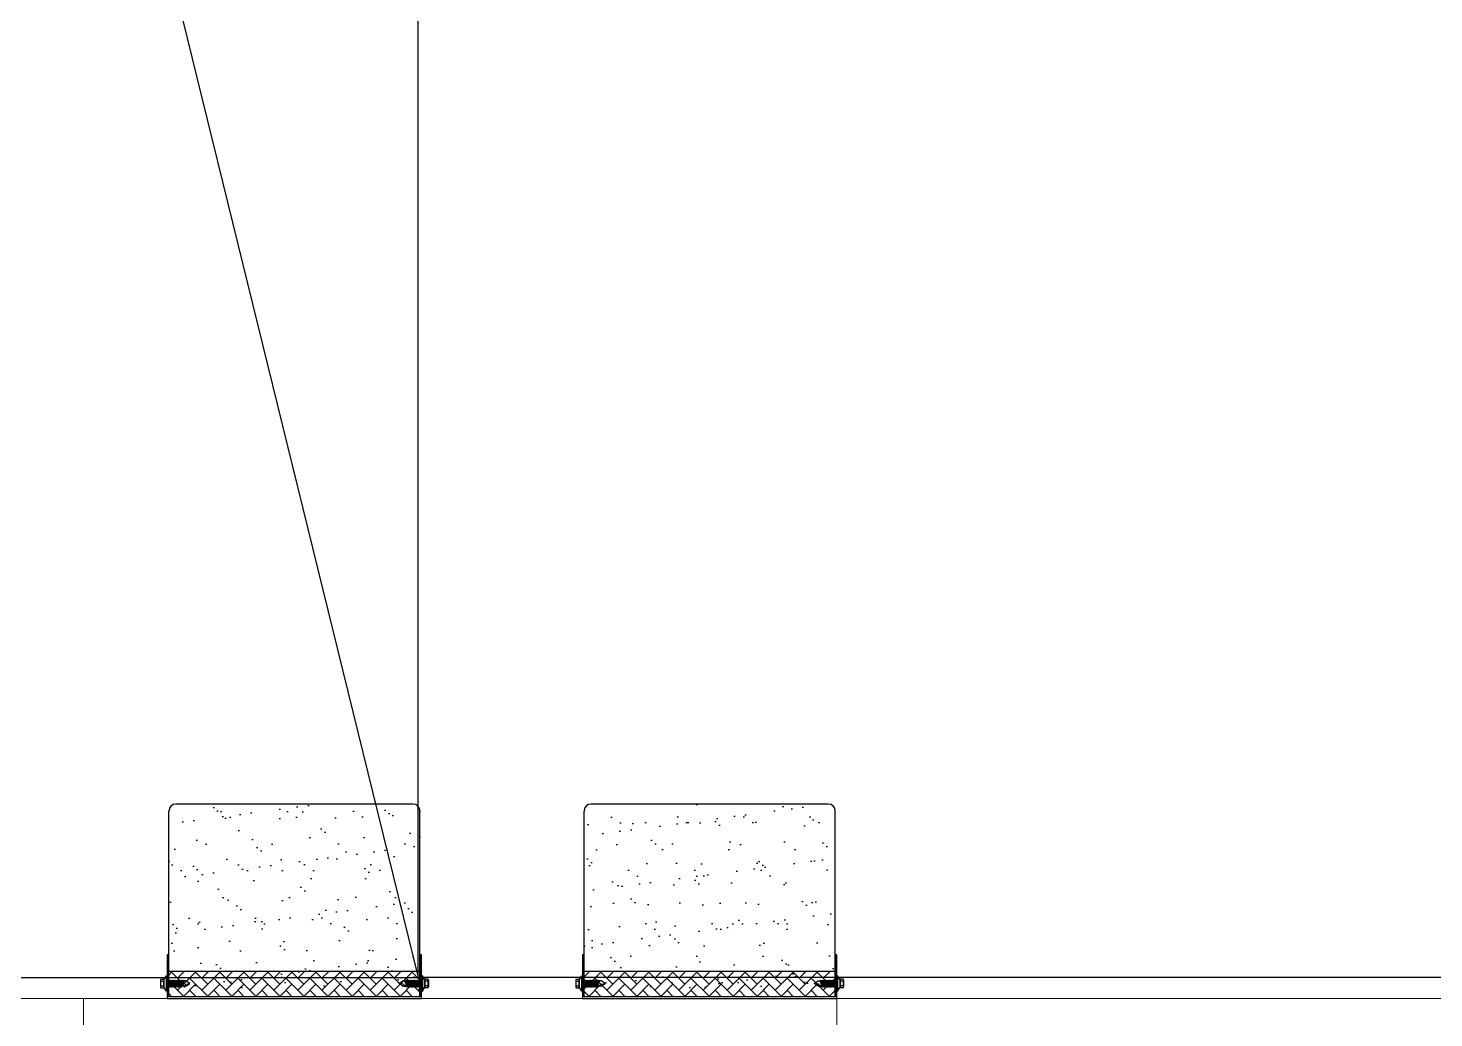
# Model space of a CAD drawing. Header units: millimetres. Extents: x 8456 to 190005487, y 619 to 455456909.
# Drawn here: x 209312.2 to 209570.8, y 158477.2 to 158659.2 of the extents above; entities that cross this region are included whole.
import ezdxf

# ---------------------------------------------------------------- set-up
doc = ezdxf.new("R2010")
doc.units = ezdxf.units.MM
doc.header["$LTSCALE"] = 400
doc.header["$MEASUREMENT"] = 0
doc.layers.get('0').update_dxf_attribs({"linetype": 'CONTINUOUS'})
doc.layers.add('A-PK', color=6, linetype='CONTINUOUS')
doc.layers.add('지하2층평면도$0$0-PATT', color=252, linetype='CONTINUOUS')
doc.layers.add('지하2층평면도$0$0-LIN3', color=8, linetype='CONTINUOUS', lineweight=18)
doc.layers.add('지하2층평면도$0$0PANL', color=6, linetype='CONTINUOUS', lineweight=20)

# ---------------------------------------------------------------- blocks, each defined once
blk = doc.blocks.new('A$C2DB436D3')
at = {"layer": '지하2층평면도$0$0-PATT', "ltscale": 0.002}
h = blk.add_hatch(dxfattribs=at)
h.set_pattern_fill('AR-SAND', color=8, scale=0.22, angle=180, style=0)
h.set_pattern_definition([(217.5, (4727196.368, -11189004.172), (0.352006885, -10.767091221), [0, -8.49376, 0, -9.4996, 0, -9.0805]), (187.5, (4727196.368, -11189004.172), (-9.889512229, -15.770152213), [0, -4.58216, 0, -7.65556, 0, -2.9337]), (147.5, (4727203.241, -11189004.172), (-17.401832145, -0.031618063), [0, -2.794, 0, -10.0584, 0, -13.1318]), (137.5, (4727203.241, -11189004.172), (-16.798241954, -4.904445112), [0, -1.397, 0, -6.59384, 0, -7.5438])])
h.paths.add_polyline_path([(25434.15, 21109.09, -0.414214), (25435.98, 21107.26), (25435.98, 21060.69), (25369.98, 21060.69), (25369.98, 21107.26, -0.414214), (25371.81, 21109.09)])
h = blk.add_hatch(dxfattribs=at)
h.set_pattern_fill('AR-SAND', color=8, scale=0.22, angle=180, style=0)
h.set_pattern_definition([(217.5, (4728099.395, -11189004.172), (0.352006885, -10.767091221), [0, -8.49376, 0, -9.4996, 0, -9.0805]), (187.5, (4728099.395, -11189004.172), (-9.889512229, -15.770152213), [0, -4.58216, 0, -7.65556, 0, -2.9337]), (147.5, (4728106.268, -11189004.172), (-17.401832145, -0.031618063), [0, -2.794, 0, -10.0584, 0, -13.1318]), (137.5, (4728106.268, -11189004.172), (-16.798241954, -4.904445112), [0, -1.397, 0, -6.59384, 0, -7.5438])])
h.paths.add_polyline_path([(25543.27, 21109.09, -0.414214), (25545.1, 21107.26), (25545.1, 21060.69), (25479.1, 21060.69), (25479.1, 21107.26, -0.414214), (25480.93, 21109.09)])
h = blk.add_hatch(dxfattribs=at)
h.set_pattern_fill('AR-HBONE', color=8, scale=0.022, angle=180, style=0)
h.set_pattern_definition([(225, (4726990.966, -11188972.3098), (-4e-15, -3.1610501546), [6.7056, -2.2352]), (315, (4726989.3855, -11188973.8903), (-4e-15, -3.1610501546), [6.7056, -2.2352])])
h.paths.add_polyline_path([(25435.98, 21065.09), (25369.98, 21065.09), (25369.98, 21058.49), (25435.98, 21058.49)])
h = blk.add_hatch(dxfattribs=at)
h.set_pattern_fill('AR-HBONE', color=8, scale=0.022, angle=180, style=0)
h.set_pattern_definition([(225, (4727893.9927, -11188972.3098), (-4e-15, -3.1610501546), [6.7056, -2.2352]), (315, (4727892.4122, -11188973.8903), (-4e-15, -3.1610501546), [6.7056, -2.2352])])
h.paths.add_polyline_path([(25545.1, 21065.09), (25479.1, 21065.09), (25479.1, 21058.49), (25545.1, 21058.49)])
at = {"layer": 'A-PK', "color": 8}
for p, q in [((24731.54, 23923.55, 2515.73), (25435.54, 21063.55, 2515.73)), ((25435.54, 21063.55, 2515.73), (25435.54, 23923.55, 2515.73)), ((25435.54, 21063.55, 2515.73), (25435.54, 22823.55, 2515.73)), ((24731.54, 21063.55, 2515.73), (25435.54, 21063.55, 2515.73)), ((26139.54, 21063.55, 2515.73), (25435.54, 21063.55, 2515.73))]:
    blk.add_line(p, q, dxfattribs=at)
at = {"layer": '지하2층평면도$0$0-LIN3', "color": 8}
for p, q in [((24819.54, 21058.05, 2515.73), (25347.54, 21058.05, 2515.73)), ((25545.54, 21058.05, 2515.73), (26073.54, 21058.05, 2515.73))]:
    blk.add_line(p, q, dxfattribs=at)
at = {"layer": '지하2층평면도$0$0-PATT', "color": 8}
for p, q in [((25369.98, 21058.49, 2515.73), (25369.98, 21107.26, 2515.73)), ((25434.15, 21109.09, 2515.73), (25371.81, 21109.09, 2515.73)), ((25435.98, 21058.49, 2515.73), (25435.98, 21107.26, 2515.73)), ((25479.1, 21058.49, 2515.73), (25479.1, 21107.26, 2515.73)), ((25543.27, 21109.09, 2515.73), (25480.93, 21109.09, 2515.73)), ((25545.1, 21058.49, 2515.73), (25545.1, 21107.26, 2515.73)), ((25367.78, 21062.84, 2515.73), (25367.78, 21061.05, 2515.73)), ((25367.89, 21063.1, 2515.73), (25368.7, 21063.1, 2515.73)), ((25367.89, 21062.54, 2515.73), (25368.7, 21062.54, 2515.73)), ((25368.7, 21063.1, 2515.73), (25368.7, 21060.79, 2515.73)), ((25370.07, 21062.86, 2515.73), (25369.54, 21061.56, 2515.73)), ((25369.89, 21062.64, 2515.73), (25369.54, 21062.64, 2515.73)), ((25370.47, 21062.86, 2515.73), (25369.72, 21061.03, 2515.73)), ((25370.47, 21062.86, 2515.73), (25369.72, 21061.03, 2515.73)), ((25435.98, 21065.09, 2515.73), (25369.98, 21065.09, 2515.73)), ((25370.29, 21062.64, 2515.73), (25370.07, 21062.64, 2515.73)), ((25370.87, 21062.86, 2515.73), (25370.12, 21061.03, 2515.73)), ((25370.87, 21062.86, 2515.73), (25370.12, 21061.03, 2515.73)), ((25370.7, 21062.64, 2515.73), (25370.47, 21062.64, 2515.73)), ((25371.28, 21062.86, 2515.73), (25370.53, 21061.03, 2515.73)), ((25371.28, 21062.86, 2515.73), (25370.53, 21061.03, 2515.73)), ((25371.1, 21062.64, 2515.73), (25370.87, 21062.64, 2515.73)), ((25371.68, 21062.86, 2515.73), (25370.93, 21061.03, 2515.73)), ((25371.68, 21062.86, 2515.73), (25370.93, 21061.03, 2515.73)), ((25371.5, 21062.64, 2515.73), (25371.28, 21062.64, 2515.73)), ((25372.08, 21062.86, 2515.73), (25371.33, 21061.03, 2515.73)), ((25372.08, 21062.86, 2515.73), (25371.33, 21061.03, 2515.73)), ((25371.91, 21062.64, 2515.73), (25371.68, 21062.64, 2515.73)), ((25372.49, 21062.86, 2515.73), (25371.73, 21061.03, 2515.73)), ((25372.49, 21062.86, 2515.73), (25371.73, 21061.03, 2515.73)), ((25372.31, 21062.64, 2515.73), (25372.08, 21062.64, 2515.73)), ((25372.89, 21062.86, 2515.73), (25372.14, 21061.03, 2515.73)), ((25372.89, 21062.86, 2515.73), (25372.14, 21061.03, 2515.73)), ((25372.71, 21062.64, 2515.73), (25372.49, 21062.64, 2515.73)), ((25373.29, 21062.86, 2515.73), (25372.54, 21061.03, 2515.73)), ((25373.29, 21062.86, 2515.73), (25372.54, 21061.03, 2515.73)), ((25373.12, 21062.64, 2515.73), (25372.89, 21062.64, 2515.73)), ((25373.7, 21062.86, 2515.73), (25372.94, 21061.03, 2515.73)), ((25373.7, 21062.86, 2515.73), (25372.94, 21061.03, 2515.73)), ((25373.52, 21062.64, 2515.73), (25373.29, 21062.64, 2515.73)), ((25374.46, 21062.64, 2515.73), (25373.7, 21062.64, 2515.73)), ((25431.5, 21062.64, 2515.73), (25432.26, 21062.64, 2515.73)), ((25432.26, 21062.86, 2515.73), (25433.01, 21061.03, 2515.73)), ((25432.26, 21062.86, 2515.73), (25433.01, 21061.03, 2515.73)), ((25432.44, 21062.64, 2515.73), (25432.67, 21062.64, 2515.73)), ((25432.67, 21062.86, 2515.73), (25433.42, 21061.03, 2515.73)), ((25432.67, 21062.86, 2515.73), (25433.42, 21061.03, 2515.73)), ((25432.84, 21062.64, 2515.73), (25433.07, 21062.64, 2515.73)), ((25433.07, 21062.86, 2515.73), (25433.82, 21061.03, 2515.73)), ((25433.07, 21062.86, 2515.73), (25433.82, 21061.03, 2515.73)), ((25433.25, 21062.64, 2515.73), (25433.47, 21062.64, 2515.73)), ((25433.47, 21062.86, 2515.73), (25434.22, 21061.03, 2515.73)), ((25433.47, 21062.86, 2515.73), (25434.22, 21061.03, 2515.73)), ((25433.65, 21062.64, 2515.73), (25433.87, 21062.64, 2515.73)), ((25433.87, 21062.86, 2515.73), (25434.63, 21061.03, 2515.73)), ((25433.87, 21062.86, 2515.73), (25434.63, 21061.03, 2515.73)), ((25434.05, 21062.64, 2515.73), (25434.28, 21062.64, 2515.73)), ((25434.28, 21062.86, 2515.73), (25435.03, 21061.03, 2515.73)), ((25434.28, 21062.86, 2515.73), (25435.03, 21061.03, 2515.73)), ((25434.45, 21062.64, 2515.73), (25434.68, 21062.64, 2515.73)), ((25434.68, 21062.86, 2515.73), (25435.43, 21061.03, 2515.73)), ((25434.68, 21062.86, 2515.73), (25435.43, 21061.03, 2515.73)), ((25434.86, 21062.64, 2515.73), (25435.08, 21062.64, 2515.73)), ((25435.08, 21062.86, 2515.73), (25435.84, 21061.03, 2515.73)), ((25435.08, 21062.86, 2515.73), (25435.84, 21061.03, 2515.73)), ((25435.26, 21062.64, 2515.73), (25435.49, 21062.64, 2515.73)), ((25435.49, 21062.86, 2515.73), (25436.24, 21061.03, 2515.73)), ((25435.49, 21062.86, 2515.73), (25436.24, 21061.03, 2515.73)), ((25435.66, 21062.64, 2515.73), (25435.89, 21062.64, 2515.73)), ((25435.89, 21062.86, 2515.73), (25436.42, 21061.56, 2515.73)), ((25436.07, 21062.64, 2515.73), (25436.42, 21062.64, 2515.73)), ((25437.26, 21063.1, 2515.73), (25437.26, 21060.79, 2515.73)), ((25438.07, 21063.1, 2515.73), (25437.26, 21063.1, 2515.73)), ((25438.07, 21062.54, 2515.73), (25437.26, 21062.54, 2515.73)), ((25438.18, 21062.84, 2515.73), (25438.18, 21061.05, 2515.73)), ((25476.9, 21062.84, 2515.73), (25476.9, 21061.05, 2515.73)), ((25477.01, 21063.1, 2515.73), (25477.82, 21063.1, 2515.73)), ((25477.01, 21062.54, 2515.73), (25477.82, 21062.54, 2515.73)), ((25477.82, 21063.1, 2515.73), (25477.82, 21060.79, 2515.73)), ((25479.19, 21062.86, 2515.73), (25478.66, 21061.56, 2515.73)), ((25479.01, 21062.64, 2515.73), (25478.66, 21062.64, 2515.73)), ((25479.59, 21062.86, 2515.73), (25478.84, 21061.03, 2515.73)), ((25479.59, 21062.86, 2515.73), (25478.84, 21061.03, 2515.73)), ((25545.1, 21065.09, 2515.73), (25479.1, 21065.09, 2515.73)), ((25479.41, 21062.64, 2515.73), (25479.19, 21062.64, 2515.73)), ((25479.99, 21062.86, 2515.73), (25479.24, 21061.03, 2515.73)), ((25479.99, 21062.86, 2515.73), (25479.24, 21061.03, 2515.73)), ((25479.82, 21062.64, 2515.73), (25479.59, 21062.64, 2515.73)), ((25480.4, 21062.86, 2515.73), (25479.65, 21061.03, 2515.73)), ((25480.4, 21062.86, 2515.73), (25479.65, 21061.03, 2515.73)), ((25480.22, 21062.64, 2515.73), (25479.99, 21062.64, 2515.73)), ((25480.8, 21062.86, 2515.73), (25480.05, 21061.03, 2515.73)), ((25480.8, 21062.86, 2515.73), (25480.05, 21061.03, 2515.73)), ((25480.62, 21062.64, 2515.73), (25480.4, 21062.64, 2515.73)), ((25481.2, 21062.86, 2515.73), (25480.45, 21061.03, 2515.73)), ((25481.2, 21062.86, 2515.73), (25480.45, 21061.03, 2515.73)), ((25481.03, 21062.64, 2515.73), (25480.8, 21062.64, 2515.73)), ((25481.61, 21062.86, 2515.73), (25480.85, 21061.03, 2515.73)), ((25481.61, 21062.86, 2515.73), (25480.85, 21061.03, 2515.73)), ((25481.43, 21062.64, 2515.73), (25481.2, 21062.64, 2515.73)), ((25482.01, 21062.86, 2515.73), (25481.26, 21061.03, 2515.73)), ((25482.01, 21062.86, 2515.73), (25481.26, 21061.03, 2515.73)), ((25481.83, 21062.64, 2515.73), (25481.61, 21062.64, 2515.73)), ((25482.41, 21062.86, 2515.73), (25481.66, 21061.03, 2515.73)), ((25482.41, 21062.86, 2515.73), (25481.66, 21061.03, 2515.73)), ((25482.24, 21062.64, 2515.73), (25482.01, 21062.64, 2515.73)), ((25482.82, 21062.86, 2515.73), (25482.06, 21061.03, 2515.73)), ((25482.82, 21062.86, 2515.73), (25482.06, 21061.03, 2515.73)), ((25482.64, 21062.64, 2515.73), (25482.41, 21062.64, 2515.73)), ((25483.58, 21062.64, 2515.73), (25482.82, 21062.64, 2515.73)), ((25540.62, 21062.64, 2515.73), (25541.38, 21062.64, 2515.73)), ((25541.38, 21062.86, 2515.73), (25542.13, 21061.03, 2515.73)), ((25541.38, 21062.86, 2515.73), (25542.13, 21061.03, 2515.73)), ((25541.56, 21062.64, 2515.73), (25541.79, 21062.64, 2515.73)), ((25541.79, 21062.86, 2515.73), (25542.54, 21061.03, 2515.73)), ((25541.79, 21062.86, 2515.73), (25542.54, 21061.03, 2515.73)), ((25541.96, 21062.64, 2515.73), (25542.19, 21062.64, 2515.73)), ((25542.19, 21062.86, 2515.73), (25542.94, 21061.03, 2515.73)), ((25542.19, 21062.86, 2515.73), (25542.94, 21061.03, 2515.73)), ((25542.37, 21062.64, 2515.73), (25542.59, 21062.64, 2515.73)), ((25542.59, 21062.86, 2515.73), (25543.34, 21061.03, 2515.73)), ((25542.59, 21062.86, 2515.73), (25543.34, 21061.03, 2515.73)), ((25542.77, 21062.64, 2515.73), (25542.99, 21062.64, 2515.73)), ((25542.99, 21062.86, 2515.73), (25543.75, 21061.03, 2515.73)), ((25542.99, 21062.86, 2515.73), (25543.75, 21061.03, 2515.73)), ((25543.17, 21062.64, 2515.73), (25543.4, 21062.64, 2515.73)), ((25543.4, 21062.86, 2515.73), (25544.15, 21061.03, 2515.73)), ((25543.4, 21062.86, 2515.73), (25544.15, 21061.03, 2515.73)), ((25543.57, 21062.64, 2515.73), (25543.8, 21062.64, 2515.73)), ((25543.8, 21062.86, 2515.73), (25544.55, 21061.03, 2515.73)), ((25543.8, 21062.86, 2515.73), (25544.55, 21061.03, 2515.73)), ((25543.98, 21062.64, 2515.73), (25544.2, 21062.64, 2515.73)), ((25544.2, 21062.86, 2515.73), (25544.96, 21061.03, 2515.73)), ((25544.2, 21062.86, 2515.73), (25544.96, 21061.03, 2515.73)), ((25544.38, 21062.64, 2515.73), (25544.61, 21062.64, 2515.73)), ((25544.61, 21062.86, 2515.73), (25545.36, 21061.03, 2515.73)), ((25544.61, 21062.86, 2515.73), (25545.36, 21061.03, 2515.73)), ((25544.78, 21062.64, 2515.73), (25545.01, 21062.64, 2515.73)), ((25545.01, 21062.86, 2515.73), (25545.54, 21061.56, 2515.73)), ((25545.19, 21062.64, 2515.73), (25545.54, 21062.64, 2515.73)), ((25546.38, 21063.1, 2515.73), (25546.38, 21060.79, 2515.73)), ((25547.19, 21063.1, 2515.73), (25546.38, 21063.1, 2515.73)), ((25547.19, 21062.54, 2515.73), (25546.38, 21062.54, 2515.73)), ((25547.3, 21062.84, 2515.73), (25547.3, 21061.05, 2515.73)), ((25367.89, 21061.35, 2515.73), (25368.7, 21061.35, 2515.73)), ((25367.89, 21060.79, 2515.73), (25368.7, 21060.79, 2515.73)), ((25369.72, 21061.25, 2515.73), (25369.54, 21061.25, 2515.73)), ((25370.12, 21061.25, 2515.73), (25369.9, 21061.25, 2515.73)), ((25370.53, 21061.25, 2515.73), (25370.3, 21061.25, 2515.73)), ((25370.93, 21061.25, 2515.73), (25370.7, 21061.25, 2515.73)), ((25371.33, 21061.25, 2515.73), (25371.11, 21061.25, 2515.73)), ((25371.73, 21061.25, 2515.73), (25371.51, 21061.25, 2515.73)), ((25372.14, 21061.25, 2515.73), (25371.91, 21061.25, 2515.73)), ((25372.54, 21061.25, 2515.73), (25372.31, 21061.25, 2515.73)), ((25372.94, 21061.25, 2515.73), (25372.72, 21061.25, 2515.73)), ((25373.35, 21061.25, 2515.73), (25373.12, 21061.25, 2515.73)), ((25373.62, 21061.69, 2515.73), (25373.35, 21061.03, 2515.73)), ((25373.62, 21061.69, 2515.73), (25373.35, 21061.03, 2515.73)), ((25374.46, 21061.25, 2515.73), (25373.52, 21061.25, 2515.73)), ((25431.5, 21061.25, 2515.73), (25432.43, 21061.25, 2515.73)), ((25432.34, 21061.69, 2515.73), (25432.61, 21061.03, 2515.73)), ((25432.34, 21061.69, 2515.73), (25432.61, 21061.03, 2515.73)), ((25432.61, 21061.25, 2515.73), (25432.84, 21061.25, 2515.73)), ((25433.01, 21061.25, 2515.73), (25433.24, 21061.25, 2515.73)), ((25433.42, 21061.25, 2515.73), (25433.64, 21061.25, 2515.73)), ((25433.82, 21061.25, 2515.73), (25434.05, 21061.25, 2515.73)), ((25434.22, 21061.25, 2515.73), (25434.45, 21061.25, 2515.73)), ((25434.63, 21061.25, 2515.73), (25434.85, 21061.25, 2515.73)), ((25435.03, 21061.25, 2515.73), (25435.26, 21061.25, 2515.73)), ((25435.43, 21061.25, 2515.73), (25435.66, 21061.25, 2515.73)), ((25435.84, 21061.25, 2515.73), (25436.06, 21061.25, 2515.73)), ((25436.24, 21061.25, 2515.73), (25436.42, 21061.25, 2515.73)), ((25438.07, 21061.35, 2515.73), (25437.26, 21061.35, 2515.73)), ((25438.07, 21060.79, 2515.73), (25437.26, 21060.79, 2515.73)), ((25477.01, 21061.35, 2515.73), (25477.82, 21061.35, 2515.73)), ((25477.01, 21060.79, 2515.73), (25477.82, 21060.79, 2515.73)), ((25478.84, 21061.25, 2515.73), (25478.66, 21061.25, 2515.73)), ((25479.24, 21061.25, 2515.73), (25479.02, 21061.25, 2515.73)), ((25479.65, 21061.25, 2515.73), (25479.42, 21061.25, 2515.73)), ((25480.05, 21061.25, 2515.73), (25479.82, 21061.25, 2515.73)), ((25480.45, 21061.25, 2515.73), (25480.23, 21061.25, 2515.73)), ((25480.85, 21061.25, 2515.73), (25480.63, 21061.25, 2515.73)), ((25481.26, 21061.25, 2515.73), (25481.03, 21061.25, 2515.73)), ((25481.66, 21061.25, 2515.73), (25481.43, 21061.25, 2515.73)), ((25482.06, 21061.25, 2515.73), (25481.84, 21061.25, 2515.73)), ((25482.47, 21061.25, 2515.73), (25482.24, 21061.25, 2515.73)), ((25482.74, 21061.69, 2515.73), (25482.47, 21061.03, 2515.73)), ((25482.74, 21061.69, 2515.73), (25482.47, 21061.03, 2515.73)), ((25483.58, 21061.25, 2515.73), (25482.64, 21061.25, 2515.73)), ((25540.62, 21061.25, 2515.73), (25541.55, 21061.25, 2515.73)), ((25541.46, 21061.69, 2515.73), (25541.73, 21061.03, 2515.73)), ((25541.46, 21061.69, 2515.73), (25541.73, 21061.03, 2515.73)), ((25541.73, 21061.25, 2515.73), (25541.96, 21061.25, 2515.73)), ((25542.13, 21061.25, 2515.73), (25542.36, 21061.25, 2515.73)), ((25542.54, 21061.25, 2515.73), (25542.76, 21061.25, 2515.73)), ((25542.94, 21061.25, 2515.73), (25543.17, 21061.25, 2515.73)), ((25543.34, 21061.25, 2515.73), (25543.57, 21061.25, 2515.73)), ((25543.75, 21061.25, 2515.73), (25543.97, 21061.25, 2515.73)), ((25544.15, 21061.25, 2515.73), (25544.38, 21061.25, 2515.73)), ((25544.55, 21061.25, 2515.73), (25544.78, 21061.25, 2515.73)), ((25544.96, 21061.25, 2515.73), (25545.18, 21061.25, 2515.73)), ((25545.36, 21061.25, 2515.73), (25545.54, 21061.25, 2515.73)), ((25547.19, 21061.35, 2515.73), (25546.38, 21061.35, 2515.73)), ((25547.19, 21060.79, 2515.73), (25546.38, 21060.79, 2515.73))]:
    blk.add_line(p, q, dxfattribs=at)
at = {"layer": '지하2층평면도$0$0-PATT', "color": 8, "ltscale": 0.002, "elevation": 2515.73}
for points in [[(25369.98, 21069.49), (25369.54, 21069.49), (25369.54, 21058.05), (25436.42, 21058.05), (25436.42, 21069.49), (25435.98, 21069.49), (25435.98, 21058.49), (25369.98, 21058.49)], [(25479.1, 21069.49), (25478.66, 21069.49), (25478.66, 21058.05), (25545.54, 21058.05), (25545.54, 21069.49), (25545.1, 21069.49), (25545.1, 21058.49), (25479.1, 21058.49)]]:
    blk.add_lwpolyline(points, close=True, dxfattribs=at)
at = {"layer": '지하2층평면도$0$0-PATT', "color": 8, "elevation": 2515.73}
for points in [[(25368.7, 21061), (25368.7, 21062.89), (25369.36, 21063.93), (25369.36, 21059.97)], [(25369.36, 21059.97), (25369.36, 21063.93), (25369.54, 21063.93), (25369.54, 21059.97)], [(25369.72, 21061.03), (25369.9, 21061.25), (25370.47, 21062.64), (25370.47, 21062.86), (25370.29, 21062.64), (25369.72, 21061.25)], [(25370.12, 21061.03), (25370.3, 21061.25), (25370.87, 21062.64), (25370.87, 21062.86), (25370.7, 21062.64), (25370.12, 21061.25)], [(25370.53, 21061.03), (25370.7, 21061.25), (25371.28, 21062.64), (25371.28, 21062.86), (25371.1, 21062.64), (25370.53, 21061.25)], [(25370.93, 21061.03), (25371.11, 21061.25), (25371.68, 21062.64), (25371.68, 21062.86), (25371.5, 21062.64), (25370.93, 21061.25)], [(25371.33, 21061.03), (25371.51, 21061.25), (25372.08, 21062.64), (25372.08, 21062.86), (25371.91, 21062.64), (25371.33, 21061.25)], [(25371.73, 21061.03), (25371.91, 21061.25), (25372.49, 21062.64), (25372.49, 21062.86), (25372.31, 21062.64), (25371.73, 21061.25)], [(25372.14, 21061.03), (25372.31, 21061.25), (25372.89, 21062.64), (25372.89, 21062.86), (25372.71, 21062.64), (25372.14, 21061.25)], [(25372.54, 21061.03), (25372.72, 21061.25), (25373.29, 21062.64), (25373.29, 21062.86), (25373.12, 21062.64), (25372.54, 21061.25)], [(25372.94, 21061.03), (25373.12, 21061.25), (25373.7, 21062.64), (25373.7, 21062.86), (25373.52, 21062.64), (25372.94, 21061.25)], [(25433.01, 21061.03), (25432.84, 21061.25), (25432.26, 21062.64), (25432.26, 21062.86), (25432.44, 21062.64), (25433.01, 21061.25)], [(25433.42, 21061.03), (25433.24, 21061.25), (25432.67, 21062.64), (25432.67, 21062.86), (25432.84, 21062.64), (25433.42, 21061.25)], [(25433.82, 21061.03), (25433.64, 21061.25), (25433.07, 21062.64), (25433.07, 21062.86), (25433.25, 21062.64), (25433.82, 21061.25)], [(25434.22, 21061.03), (25434.05, 21061.25), (25433.47, 21062.64), (25433.47, 21062.86), (25433.65, 21062.64), (25434.22, 21061.25)], [(25434.63, 21061.03), (25434.45, 21061.25), (25433.87, 21062.64), (25433.87, 21062.86), (25434.05, 21062.64), (25434.63, 21061.25)], [(25435.03, 21061.03), (25434.85, 21061.25), (25434.28, 21062.64), (25434.28, 21062.86), (25434.45, 21062.64), (25435.03, 21061.25)], [(25435.43, 21061.03), (25435.26, 21061.25), (25434.68, 21062.64), (25434.68, 21062.86), (25434.86, 21062.64), (25435.43, 21061.25)], [(25435.84, 21061.03), (25435.66, 21061.25), (25435.08, 21062.64), (25435.08, 21062.86), (25435.26, 21062.64), (25435.84, 21061.25)], [(25436.24, 21061.03), (25436.06, 21061.25), (25435.49, 21062.64), (25435.49, 21062.86), (25435.66, 21062.64), (25436.24, 21061.25)], [(25436.6, 21059.97), (25436.6, 21063.93), (25436.42, 21063.93), (25436.42, 21059.97)], [(25437.26, 21061), (25437.26, 21062.89), (25436.6, 21063.93), (25436.6, 21059.97)], [(25477.82, 21061), (25477.82, 21062.89), (25478.48, 21063.93), (25478.48, 21059.97)], [(25478.48, 21059.97), (25478.48, 21063.93), (25478.66, 21063.93), (25478.66, 21059.97)], [(25478.84, 21061.03), (25479.02, 21061.25), (25479.59, 21062.64), (25479.59, 21062.86), (25479.41, 21062.64), (25478.84, 21061.25)], [(25479.24, 21061.03), (25479.42, 21061.25), (25479.99, 21062.64), (25479.99, 21062.86), (25479.82, 21062.64), (25479.24, 21061.25)], [(25479.65, 21061.03), (25479.82, 21061.25), (25480.4, 21062.64), (25480.4, 21062.86), (25480.22, 21062.64), (25479.65, 21061.25)], [(25480.05, 21061.03), (25480.23, 21061.25), (25480.8, 21062.64), (25480.8, 21062.86), (25480.62, 21062.64), (25480.05, 21061.25)], [(25480.45, 21061.03), (25480.63, 21061.25), (25481.2, 21062.64), (25481.2, 21062.86), (25481.03, 21062.64), (25480.45, 21061.25)], [(25480.85, 21061.03), (25481.03, 21061.25), (25481.61, 21062.64), (25481.61, 21062.86), (25481.43, 21062.64), (25480.85, 21061.25)], [(25481.26, 21061.03), (25481.43, 21061.25), (25482.01, 21062.64), (25482.01, 21062.86), (25481.83, 21062.64), (25481.26, 21061.25)], [(25481.66, 21061.03), (25481.84, 21061.25), (25482.41, 21062.64), (25482.41, 21062.86), (25482.24, 21062.64), (25481.66, 21061.25)], [(25482.06, 21061.03), (25482.24, 21061.25), (25482.82, 21062.64), (25482.82, 21062.86), (25482.64, 21062.64), (25482.06, 21061.25)], [(25542.13, 21061.03), (25541.96, 21061.25), (25541.38, 21062.64), (25541.38, 21062.86), (25541.56, 21062.64), (25542.13, 21061.25)], [(25542.54, 21061.03), (25542.36, 21061.25), (25541.79, 21062.64), (25541.79, 21062.86), (25541.96, 21062.64), (25542.54, 21061.25)], [(25542.94, 21061.03), (25542.76, 21061.25), (25542.19, 21062.64), (25542.19, 21062.86), (25542.37, 21062.64), (25542.94, 21061.25)], [(25543.34, 21061.03), (25543.17, 21061.25), (25542.59, 21062.64), (25542.59, 21062.86), (25542.77, 21062.64), (25543.34, 21061.25)], [(25543.75, 21061.03), (25543.57, 21061.25), (25542.99, 21062.64), (25542.99, 21062.86), (25543.17, 21062.64), (25543.75, 21061.25)], [(25544.15, 21061.03), (25543.97, 21061.25), (25543.4, 21062.64), (25543.4, 21062.86), (25543.57, 21062.64), (25544.15, 21061.25)], [(25544.55, 21061.03), (25544.38, 21061.25), (25543.8, 21062.64), (25543.8, 21062.86), (25543.98, 21062.64), (25544.55, 21061.25)], [(25544.96, 21061.03), (25544.78, 21061.25), (25544.2, 21062.64), (25544.2, 21062.86), (25544.38, 21062.64), (25544.96, 21061.25)], [(25545.36, 21061.03), (25545.18, 21061.25), (25544.61, 21062.64), (25544.61, 21062.86), (25544.78, 21062.64), (25545.36, 21061.25)], [(25545.72, 21059.97), (25545.72, 21063.93), (25545.54, 21063.93), (25545.54, 21059.97)], [(25546.38, 21061), (25546.38, 21062.89), (25545.72, 21063.93), (25545.72, 21059.97)], [(25373.35, 21061.03), (25373.52, 21061.25), (25373.62, 21061.47), (25373.62, 21061.69), (25373.44, 21061.47), (25373.35, 21061.25)], [(25432.61, 21061.03), (25432.43, 21061.25), (25432.34, 21061.47), (25432.34, 21061.69), (25432.51, 21061.47), (25432.61, 21061.25)], [(25482.47, 21061.03), (25482.64, 21061.25), (25482.74, 21061.47), (25482.74, 21061.69), (25482.56, 21061.47), (25482.47, 21061.25)], [(25541.73, 21061.03), (25541.55, 21061.25), (25541.46, 21061.47), (25541.46, 21061.69), (25541.63, 21061.47), (25541.73, 21061.25)]]:
    blk.add_lwpolyline(points, close=True, dxfattribs=at)
for points in [[(25369.54, 21061.37), (25370.07, 21062.64), (25370.07, 21062.86), (25369.89, 21062.64), (25369.54, 21061.79)], [(25435.98, 21065.09), (25435.98, 21058.49), (25369.98, 21058.49), (25369.98, 21065.09)], [(25370.16, 21062.64), (25370.07, 21062.86), (25370.24, 21062.64)], [(25370.56, 21062.64), (25370.47, 21062.86), (25370.65, 21062.64)], [(25370.56, 21062.64), (25370.47, 21062.86), (25370.65, 21062.64)], [(25370.96, 21062.64), (25370.87, 21062.86), (25371.05, 21062.64)], [(25370.96, 21062.64), (25370.87, 21062.86), (25371.05, 21062.64)], [(25371.37, 21062.64), (25371.28, 21062.86), (25371.45, 21062.64)], [(25371.37, 21062.64), (25371.28, 21062.86), (25371.45, 21062.64)], [(25371.77, 21062.64), (25371.68, 21062.86), (25371.86, 21062.64)], [(25371.77, 21062.64), (25371.68, 21062.86), (25371.86, 21062.64)], [(25372.17, 21062.64), (25372.08, 21062.86), (25372.26, 21062.64)], [(25372.17, 21062.64), (25372.08, 21062.86), (25372.26, 21062.64)], [(25372.58, 21062.64), (25372.49, 21062.86), (25372.66, 21062.64)], [(25372.58, 21062.64), (25372.49, 21062.86), (25372.66, 21062.64)], [(25372.98, 21062.64), (25372.89, 21062.86), (25373.07, 21062.64)], [(25372.98, 21062.64), (25372.89, 21062.86), (25373.07, 21062.64)], [(25373.38, 21062.64), (25373.29, 21062.86), (25373.47, 21062.64)], [(25373.38, 21062.64), (25373.29, 21062.86), (25373.47, 21062.64)], [(25374.01, 21062.64), (25373.61, 21061.7), (25373.87, 21061.25), (25374.42, 21061.78), (25375.52, 21061.95)], [(25373.78, 21062.64), (25373.7, 21062.86), (25373.87, 21062.64)], [(25373.78, 21062.64), (25373.7, 21062.86), (25373.87, 21062.64)], [(25374.46, 21061.25), (25375.52, 21061.95), (25374.46, 21062.64)], [(25431.95, 21062.64), (25432.34, 21061.7), (25432.09, 21061.25), (25431.54, 21061.78), (25430.44, 21061.95)], [(25431.5, 21061.25), (25430.44, 21061.95), (25431.5, 21062.64)], [(25432.17, 21062.64), (25432.26, 21062.86), (25432.08, 21062.64)], [(25432.17, 21062.64), (25432.26, 21062.86), (25432.08, 21062.64)], [(25432.58, 21062.64), (25432.67, 21062.86), (25432.49, 21062.64)], [(25432.58, 21062.64), (25432.67, 21062.86), (25432.49, 21062.64)], [(25432.98, 21062.64), (25433.07, 21062.86), (25432.89, 21062.64)], [(25432.98, 21062.64), (25433.07, 21062.86), (25432.89, 21062.64)], [(25433.38, 21062.64), (25433.47, 21062.86), (25433.29, 21062.64)], [(25433.38, 21062.64), (25433.47, 21062.86), (25433.29, 21062.64)], [(25433.79, 21062.64), (25433.87, 21062.86), (25433.7, 21062.64)], [(25433.79, 21062.64), (25433.87, 21062.86), (25433.7, 21062.64)], [(25434.19, 21062.64), (25434.28, 21062.86), (25434.1, 21062.64)], [(25434.19, 21062.64), (25434.28, 21062.86), (25434.1, 21062.64)], [(25434.59, 21062.64), (25434.68, 21062.86), (25434.5, 21062.64)], [(25434.59, 21062.64), (25434.68, 21062.86), (25434.5, 21062.64)], [(25435, 21062.64), (25435.08, 21062.86), (25434.91, 21062.64)], [(25435, 21062.64), (25435.08, 21062.86), (25434.91, 21062.64)], [(25435.4, 21062.64), (25435.49, 21062.86), (25435.31, 21062.64)], [(25435.4, 21062.64), (25435.49, 21062.86), (25435.31, 21062.64)], [(25435.8, 21062.64), (25435.89, 21062.86), (25435.71, 21062.64)], [(25436.42, 21061.37), (25435.89, 21062.64), (25435.89, 21062.86), (25436.07, 21062.64), (25436.42, 21061.79)], [(25478.66, 21061.37), (25479.19, 21062.64), (25479.19, 21062.86), (25479.01, 21062.64), (25478.66, 21061.79)], [(25545.1, 21065.09), (25545.1, 21058.49), (25479.1, 21058.49), (25479.1, 21065.09)], [(25479.28, 21062.64), (25479.19, 21062.86), (25479.36, 21062.64)], [(25479.68, 21062.64), (25479.59, 21062.86), (25479.77, 21062.64)], [(25479.68, 21062.64), (25479.59, 21062.86), (25479.77, 21062.64)], [(25480.08, 21062.64), (25479.99, 21062.86), (25480.17, 21062.64)], [(25480.08, 21062.64), (25479.99, 21062.86), (25480.17, 21062.64)], [(25480.49, 21062.64), (25480.4, 21062.86), (25480.57, 21062.64)], [(25480.49, 21062.64), (25480.4, 21062.86), (25480.57, 21062.64)], [(25480.89, 21062.64), (25480.8, 21062.86), (25480.98, 21062.64)], [(25480.89, 21062.64), (25480.8, 21062.86), (25480.98, 21062.64)], [(25481.29, 21062.64), (25481.2, 21062.86), (25481.38, 21062.64)], [(25481.29, 21062.64), (25481.2, 21062.86), (25481.38, 21062.64)], [(25481.7, 21062.64), (25481.61, 21062.86), (25481.78, 21062.64)], [(25481.7, 21062.64), (25481.61, 21062.86), (25481.78, 21062.64)], [(25482.1, 21062.64), (25482.01, 21062.86), (25482.19, 21062.64)], [(25482.1, 21062.64), (25482.01, 21062.86), (25482.19, 21062.64)], [(25482.5, 21062.64), (25482.41, 21062.86), (25482.59, 21062.64)], [(25482.5, 21062.64), (25482.41, 21062.86), (25482.59, 21062.64)], [(25483.13, 21062.64), (25482.73, 21061.7), (25482.99, 21061.25), (25483.54, 21061.78), (25484.64, 21061.95)], [(25482.9, 21062.64), (25482.82, 21062.86), (25482.99, 21062.64)], [(25482.9, 21062.64), (25482.82, 21062.86), (25482.99, 21062.64)], [(25483.58, 21061.25), (25484.64, 21061.95), (25483.58, 21062.64)], [(25541.07, 21062.64), (25541.46, 21061.7), (25541.21, 21061.25), (25540.66, 21061.78), (25539.56, 21061.95)], [(25540.62, 21061.25), (25539.56, 21061.95), (25540.62, 21062.64)], [(25541.29, 21062.64), (25541.38, 21062.86), (25541.2, 21062.64)], [(25541.29, 21062.64), (25541.38, 21062.86), (25541.2, 21062.64)], [(25541.7, 21062.64), (25541.79, 21062.86), (25541.61, 21062.64)], [(25541.7, 21062.64), (25541.79, 21062.86), (25541.61, 21062.64)], [(25542.1, 21062.64), (25542.19, 21062.86), (25542.01, 21062.64)], [(25542.1, 21062.64), (25542.19, 21062.86), (25542.01, 21062.64)], [(25542.5, 21062.64), (25542.59, 21062.86), (25542.41, 21062.64)], [(25542.5, 21062.64), (25542.59, 21062.86), (25542.41, 21062.64)], [(25542.91, 21062.64), (25542.99, 21062.86), (25542.82, 21062.64)], [(25542.91, 21062.64), (25542.99, 21062.86), (25542.82, 21062.64)], [(25543.31, 21062.64), (25543.4, 21062.86), (25543.22, 21062.64)], [(25543.31, 21062.64), (25543.4, 21062.86), (25543.22, 21062.64)], [(25543.71, 21062.64), (25543.8, 21062.86), (25543.62, 21062.64)], [(25543.71, 21062.64), (25543.8, 21062.86), (25543.62, 21062.64)], [(25544.12, 21062.64), (25544.2, 21062.86), (25544.03, 21062.64)], [(25544.12, 21062.64), (25544.2, 21062.86), (25544.03, 21062.64)], [(25544.52, 21062.64), (25544.61, 21062.86), (25544.43, 21062.64)], [(25544.52, 21062.64), (25544.61, 21062.86), (25544.43, 21062.64)], [(25544.92, 21062.64), (25545.01, 21062.86), (25544.83, 21062.64)], [(25545.54, 21061.37), (25545.01, 21062.64), (25545.01, 21062.86), (25545.19, 21062.64), (25545.54, 21061.79)], [(25369.63, 21061.25), (25369.72, 21061.03), (25369.54, 21061.25)], [(25370.03, 21061.25), (25370.12, 21061.03), (25369.94, 21061.25)], [(25370.44, 21061.25), (25370.53, 21061.03), (25370.35, 21061.25)], [(25370.84, 21061.25), (25370.93, 21061.03), (25370.75, 21061.25)], [(25371.24, 21061.25), (25371.33, 21061.03), (25371.15, 21061.25)], [(25371.65, 21061.25), (25371.73, 21061.03), (25371.56, 21061.25)], [(25372.05, 21061.25), (25372.14, 21061.03), (25371.96, 21061.25)], [(25372.45, 21061.25), (25372.54, 21061.03), (25372.36, 21061.25)], [(25372.86, 21061.25), (25372.94, 21061.03), (25372.77, 21061.25)], [(25373.26, 21061.25), (25373.35, 21061.03), (25373.17, 21061.25)], [(25432.7, 21061.25), (25432.61, 21061.03), (25432.79, 21061.25)], [(25433.1, 21061.25), (25433.01, 21061.03), (25433.19, 21061.25)], [(25433.51, 21061.25), (25433.42, 21061.03), (25433.59, 21061.25)], [(25433.91, 21061.25), (25433.82, 21061.03), (25434, 21061.25)], [(25434.31, 21061.25), (25434.22, 21061.03), (25434.4, 21061.25)], [(25434.72, 21061.25), (25434.63, 21061.03), (25434.8, 21061.25)], [(25435.12, 21061.25), (25435.03, 21061.03), (25435.21, 21061.25)], [(25435.52, 21061.25), (25435.43, 21061.03), (25435.61, 21061.25)], [(25435.92, 21061.25), (25435.84, 21061.03), (25436.01, 21061.25)], [(25436.33, 21061.25), (25436.24, 21061.03), (25436.42, 21061.25)], [(25478.75, 21061.25), (25478.84, 21061.03), (25478.66, 21061.25)], [(25479.15, 21061.25), (25479.24, 21061.03), (25479.06, 21061.25)], [(25479.56, 21061.25), (25479.65, 21061.03), (25479.47, 21061.25)], [(25479.96, 21061.25), (25480.05, 21061.03), (25479.87, 21061.25)], [(25480.36, 21061.25), (25480.45, 21061.03), (25480.27, 21061.25)], [(25480.77, 21061.25), (25480.85, 21061.03), (25480.68, 21061.25)], [(25481.17, 21061.25), (25481.26, 21061.03), (25481.08, 21061.25)], [(25481.57, 21061.25), (25481.66, 21061.03), (25481.48, 21061.25)], [(25481.98, 21061.25), (25482.06, 21061.03), (25481.89, 21061.25)], [(25482.38, 21061.25), (25482.47, 21061.03), (25482.29, 21061.25)], [(25541.82, 21061.25), (25541.73, 21061.03), (25541.91, 21061.25)], [(25542.22, 21061.25), (25542.13, 21061.03), (25542.31, 21061.25)], [(25542.63, 21061.25), (25542.54, 21061.03), (25542.71, 21061.25)], [(25543.03, 21061.25), (25542.94, 21061.03), (25543.12, 21061.25)], [(25543.43, 21061.25), (25543.34, 21061.03), (25543.52, 21061.25)], [(25543.84, 21061.25), (25543.75, 21061.03), (25543.92, 21061.25)], [(25544.24, 21061.25), (25544.15, 21061.03), (25544.33, 21061.25)], [(25544.64, 21061.25), (25544.55, 21061.03), (25544.73, 21061.25)], [(25545.04, 21061.25), (25544.96, 21061.03), (25545.13, 21061.25)], [(25545.45, 21061.25), (25545.36, 21061.03), (25545.54, 21061.25)]]:
    blk.add_lwpolyline(points, dxfattribs=at)
at = {"layer": '지하2층평면도$0$0-PATT', "color": 8}
for centre, radius, start, end in [((25371.81, 21107.26, 2515.73), 1.83, 90, 180), ((25434.15, 21107.26, 2515.73), 1.83, 0, 90), ((25480.93, 21107.26, 2515.73), 1.83, 90, 180), ((25543.27, 21107.26, 2515.73), 1.83, 0, 90), ((25368.19, 21062.82, 2515.73), 0.409, 136.9662, 223.0338), ((25369.45, 21061.95, 2515.73), 1.67, 159.1195, 200.8805), ((25437.77, 21062.82, 2515.73), 0.409, 316.9662, 43.0338), ((25436.5, 21061.95, 2515.73), 1.67, 339.1195, 20.8805), ((25477.31, 21062.82, 2515.73), 0.409, 136.9662, 223.0338), ((25478.57, 21061.95, 2515.73), 1.67, 159.1195, 200.8805), ((25546.89, 21062.82, 2515.73), 0.409, 316.9662, 43.0338), ((25545.62, 21061.95, 2515.73), 1.67, 339.1195, 20.8805), ((25368.19, 21061.07, 2515.73), 0.409, 136.9662, 223.0338), ((25437.77, 21061.07, 2515.73), 0.409, 316.9662, 43.0338), ((25477.31, 21061.07, 2515.73), 0.409, 136.9662, 223.0338), ((25546.89, 21061.07, 2515.73), 0.409, 316.9662, 43.0338)]:
    blk.add_arc(centre, radius, start, end, dxfattribs=at)
at = {"layer": '지하2층평면도$0$0PANL', "color": 8, "elevation": 2515.73}
blk.add_lwpolyline([(25545.54, 21058.05), (25347.54, 21058.05), (25347.54, 21030.55), (25545.54, 21030.55)], close=True, dxfattribs=at)

msp = doc.modelspace()

# ---------------------------------------------------------------- block references
at = {"xscale": 0.7, "yscale": 0.7, "zscale": 0.7}
msp.add_blockref('A$C2DB436D3', (191579.09, 143740.16, -160.09), dxfattribs=at)

doc.saveas('drawing.dxf')
